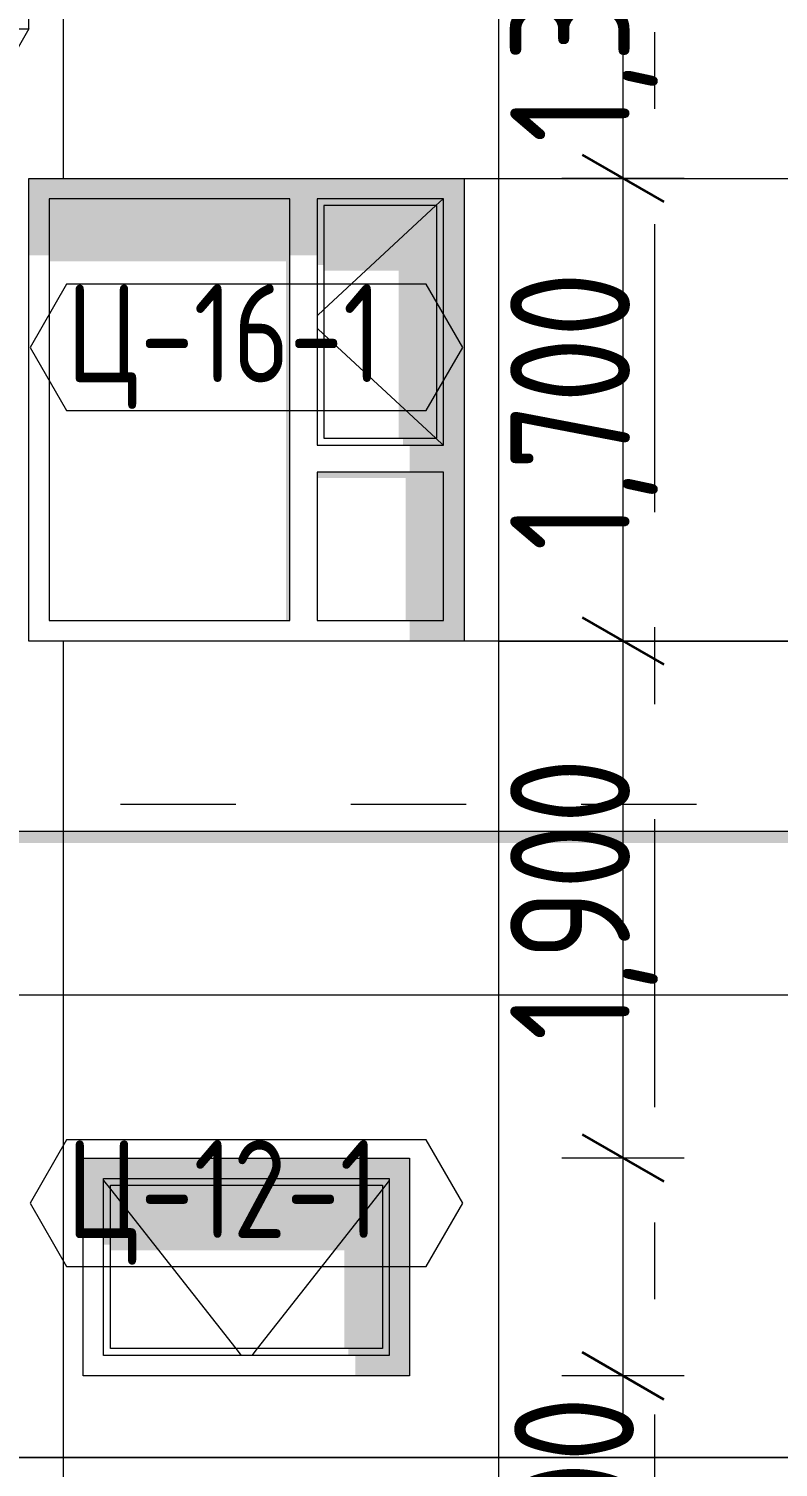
# Model space of a CAD drawing. Header units: millimetres. Extents: x 18162 to 7085488, y 72188 to 247925.
# Drawn here: x 5821209 to 5823964, y 103948 to 109234 of the extents above; entities that cross this region are included whole.
import ezdxf
from ezdxf.enums import TextEntityAlignment as Align

# ---------------------------------------------------------------- set-up
doc = ezdxf.new("R2010")
doc.units = ezdxf.units.MM
doc.header["$MEASUREMENT"] = 0
doc.linetypes.add('Dashed', pattern=[423.333333, 211.666667, -211.666667])
doc.linetypes.add('Double Dashed', pattern=[1093.611073, 529.166651, -211.666656, 141.111112, -211.666656])
for name, color, linetype in [('Archicad Windows', 7, 'Continuous'), ('Structural - Bearing', 7, 'Continuous'), ('Structural - Grid', 7, 'Continuous')]:
    doc.layers.add(name, color=color, linetype=linetype)
doc.styles.add('GENERATED_STYLE_3', font='', dxfattribs={"width": 0.8})
doc.styles.get('GENERATED_STYLE_3').set_extended_font_data('ISOCPEUR MON')
doc.dimstyles.new('GENERATED_STYLE__17', dxfattribs={"dimtxt": 440.00001, "dimasz": 228, "dimexe": 0.18, "dimexo": 29278.935859, "dimgap": 0, "dimtad": 1, "dimdec": 0, "dimzin": 0, "dimdsep": 46, "dimtxsty": 'GENERATED_STYLE_3', "dimblk": 'ARROWHEAD_2', "dimblk1": 'ARROWHEAD_2', "dimblk2": 'ARROWHEAD_2', "dimcen": 0.09, "dimclrd": 13, "dimclre": 13, "dimclrt": 13, "dimadec": 0, "dimazin": 0, "dimtfac": 1, "dimtdec": 4, "dimtmove": 0, "dimatfit": 3, "dimfxl": 1, "dimtolj": 1, "dimtzin": 0, "dimarcsym": 0})
doc.dimstyles.new('GENERATED_STYLE__18', dxfattribs={"dimtxt": 440.00001, "dimasz": 228, "dimexe": 0.18, "dimexo": 30998.935827, "dimgap": 0, "dimtad": 1, "dimdec": 0, "dimzin": 0, "dimdsep": 46, "dimtxsty": 'GENERATED_STYLE_3', "dimblk": 'ARROWHEAD_2', "dimblk1": 'ARROWHEAD_2', "dimblk2": 'ARROWHEAD_2', "dimcen": 0.09, "dimclrd": 13, "dimclre": 13, "dimclrt": 13, "dimadec": 0, "dimazin": 0, "dimtfac": 1, "dimtdec": 4, "dimtmove": 0, "dimatfit": 3, "dimfxl": 1, "dimtolj": 1, "dimtzin": 0, "dimarcsym": 0})
doc.dimstyles.new('GENERATED_STYLE__19', dxfattribs={"dimtxt": 440.00001, "dimasz": 228, "dimexe": 0.18, "dimexo": 31028.935828, "dimgap": 0, "dimtad": 1, "dimdec": 0, "dimzin": 0, "dimdsep": 46, "dimtxsty": 'GENERATED_STYLE_3', "dimblk": 'ARROWHEAD_2', "dimblk1": 'ARROWHEAD_2', "dimblk2": 'ARROWHEAD_2', "dimcen": 0.09, "dimclrd": 13, "dimclre": 13, "dimclrt": 13, "dimadec": 0, "dimazin": 0, "dimtfac": 1, "dimtdec": 4, "dimtmove": 0, "dimatfit": 3, "dimfxl": 1, "dimtolj": 1, "dimtzin": 0, "dimarcsym": 0})
doc.dimstyles.new('GENERATED_STYLE__20', dxfattribs={"dimtxt": 440.00001, "dimasz": 228, "dimexe": 0.18, "dimexo": 31229.618294, "dimgap": 0, "dimtad": 1, "dimdec": 0, "dimzin": 0, "dimdsep": 46, "dimtxsty": 'GENERATED_STYLE_3', "dimblk": 'ARROWHEAD_2', "dimblk1": 'ARROWHEAD_2', "dimblk2": 'ARROWHEAD_2', "dimcen": 0.09, "dimclrd": 13, "dimclre": 13, "dimclrt": 13, "dimadec": 0, "dimazin": 0, "dimtfac": 1, "dimtdec": 4, "dimtmove": 0, "dimatfit": 3, "dimfxl": 1, "dimtolj": 1, "dimtzin": 0, "dimarcsym": 0})
doc.dimstyles.new('GENERATED_STYLE__31', dxfattribs={"dimtxt": 440.00001, "dimasz": 228, "dimexe": 0.18, "dimexo": 1815.703396, "dimgap": 0, "dimtad": 1, "dimdec": 0, "dimzin": 0, "dimdsep": 46, "dimtxsty": 'GENERATED_STYLE_3', "dimblk": 'ARROWHEAD_2', "dimblk1": 'ARROWHEAD_2', "dimblk2": 'ARROWHEAD_2', "dimcen": 0.09, "dimclrd": 13, "dimclre": 13, "dimclrt": 13, "dimadec": 0, "dimazin": 0, "dimtfac": 1, "dimtdec": 4, "dimtmove": 0, "dimatfit": 3, "dimfxl": 1, "dimtolj": 1, "dimtzin": 0, "dimarcsym": 0})

# ---------------------------------------------------------------- blocks, each defined once
blk = doc.blocks.new('*X2293', base_point=(5785635.3, 106384.1))
at = {"layer": 'Structural - Bearing', "color": 8, "linetype": 'Continuous', "lineweight": 13}
for p, q in [((5821335.3, 106284.1), (5821335.3, 103984.1)), ((5822935.3, 106284.1), (5822935.3, 103984.1)), ((5820835.3, 105684.1), (5821335.3, 105684.1)), ((5821335.3, 105684.1), (5822435.3, 105684.1)), ((5822435.3, 105684.1), (5822935.3, 105684.1)), ((5822935.3, 105684.1), (5824035.3, 105684.1)), ((5821335.3, 103984.1), (5820835.3, 103984.1)), ((5820835.3, 103984.1), (5821335.3, 103984.1)), ((5821335.3, 103984.1), (5822435.3, 103984.1)), ((5821335.3, 103984.1), (5821335.3, 103384.1)), ((5822435.3, 103984.1), (5821335.3, 103984.1)), ((5822935.3, 103984.1), (5822435.3, 103984.1)), ((5822435.3, 103984.1), (5822935.3, 103984.1)), ((5822935.3, 103984.1), (5824035.3, 103984.1)), ((5822935.3, 103984.1), (5822935.3, 103384.1)), ((5824035.3, 103984.1), (5822935.3, 103984.1))]:
    blk.add_line(p, q, dxfattribs=at)
blk = doc.blocks.new('*X2505', base_point=(5785635.3, 106384.1))
at = {"layer": 'Structural - Bearing', "color": 8, "linetype": 'Continuous', "lineweight": 13}
for p, q in [((5821335.3, 109284.1), (5821335.3, 108684.1)), ((5822935.3, 109284.1), (5822935.3, 106984.1)), ((5822808.8, 108684.1), (5822935.3, 108684.1)), ((5822935.3, 108684.1), (5824035.3, 108684.1)), ((5821335.3, 106984.1), (5821335.3, 106384.1)), ((5822935.3, 106984.1), (5822808.8, 106984.1)), ((5822935.3, 106984.1), (5824035.3, 106984.1)), ((5822935.3, 106984.1), (5822935.3, 106384.1)), ((5824035.3, 106984.1), (5822935.3, 106984.1)), ((5821335.3, 106384.1), (5821335.3, 106284.1)), ((5822935.3, 106384.1), (5822935.3, 106284.1))]:
    blk.add_line(p, q, dxfattribs=at)
blk = doc.blocks.new('*D2589', base_point=(5785635.3, 106384.1))
at = {"color": 13, "linetype": 'Continuous', "lineweight": 13}
for p, q in [((5838478.4, 104284.1), (5838478.4, 105084.1)), ((5838703.4, 104284.1), (5837187.8, 104284.1)), ((5838478.4, 102734.1), (5838478.4, 104284.1)), ((5838703.4, 102734.1), (5837187.8, 102734.1)), ((5838478.4, 102587.4), (5838478.4, 102734.1))]:
    blk.add_line(p, q, dxfattribs=at)
at = {"color": 12, "linetype": 'Continuous', "lineweight": 35}
for p, q in [((5838328.4, 104370.7), (5838628.4, 104197.5)), ((5838328.4, 102820.7), (5838628.4, 102647.5))]:
    blk.add_line(p, q, dxfattribs=at)
at = {"color": 13, "lineweight": 13, "char_height": 440, "attachment_point": 7, "rotation": 90, "style": 'GENERATED_STYLE_3'}
for s, insert in [('\\A1;{\\pql;\\fISOCPEUR MON|b0|i0|c0|p0;\\W0.800000;800}', (5838518.1, 103459.7)), ('\\A1;{\\pql;\\fISOCPEUR MON|b0|i0|c0|p0;\\W0.800000;Хувьсах}', (5838649.8, 100855.8))]:
    blk.add_mtext(s, dxfattribs=dict(at, insert=insert))
blk = doc.blocks.new('ARROWHEAD_2')
at = {"color": 0, "linetype": 'Continuous', "lineweight": 0}
for p, q in [((-0.378, -0.655), (0.378, 0.655)), ((0, 0), (-1, 0))]:
    blk.add_line(p, q, dxfattribs=at)
blk = doc.blocks.new('*D2590', base_point=(5785635.3, 106384.1))
at = {"color": 12, "linetype": 'Continuous', "lineweight": 35}
for p, q in [((5838328.4, 105170.7), (5838628.4, 104997.5)), ((5838328.4, 104370.7), (5838628.4, 104197.5))]:
    blk.add_line(p, q, dxfattribs=at)
at = {"color": 13, "linetype": 'Continuous', "lineweight": 13}
blk.add_line((5838478.4, 104284.1), (5838478.4, 105084.1), dxfattribs=at)
blk = doc.blocks.new('*D2591', base_point=(5785635.3, 106384.1))
at = {"color": 13, "linetype": 'Continuous', "lineweight": 13}
for p, q in [((5838478.4, 105964.1), (5838478.4, 106334.1)), ((5838703.4, 105964.1), (5837187.8, 105964.1)), ((5838478.4, 105084.1), (5838478.4, 105964.1)), ((5838703.4, 105084.1), (5837187.8, 105084.1)), ((5838478.4, 104284.1), (5838478.4, 105084.1))]:
    blk.add_line(p, q, dxfattribs=at)
at = {"color": 12, "linetype": 'Continuous', "lineweight": 35}
for p, q in [((5838328.4, 106050.7), (5838628.4, 105877.5)), ((5838328.4, 105170.7), (5838628.4, 104997.5))]:
    blk.add_line(p, q, dxfattribs=at)
at = {"color": 13, "lineweight": 13, "insert": (5838012.1, 105155.2), "char_height": 440, "attachment_point": 7, "rotation": 90, "style": 'GENERATED_STYLE_3'}
blk.add_mtext('\\A1;{\\pql;\\fISOCPEUR MON|b0|i0|c0|p0;\\W0.800000;880}', dxfattribs=at)
blk = doc.blocks.new('*D2592', base_point=(5785635.3, 106384.1))
at = {"color": 12, "linetype": 'Continuous', "lineweight": 35}
for p, q in [((5838328.4, 106420.7), (5838628.4, 106247.5)), ((5838328.4, 106050.7), (5838628.4, 105877.5))]:
    blk.add_line(p, q, dxfattribs=at)
at = {"color": 13, "linetype": 'Continuous', "lineweight": 13}
for p, q in [((5838703.4, 106334.1), (5837187.8, 106334.1)), ((5838478.4, 105964.1), (5838478.4, 106334.1))]:
    blk.add_line(p, q, dxfattribs=at)
blk = doc.blocks.new('*D2593', base_point=(5785635.3, 106384.1))
at = {"color": 12, "linetype": 'Continuous', "lineweight": 35}
for p, q in [((5838328.4, 109220.7), (5838628.4, 109047.5)), ((5838328.4, 106420.7), (5838628.4, 106247.5))]:
    blk.add_line(p, q, dxfattribs=at)
at = {"color": 13, "linetype": 'Continuous', "lineweight": 13}
for p, q in [((5838703.4, 109134.1), (5837187.8, 109134.1)), ((5838478.4, 106334.1), (5838478.4, 109134.1))]:
    blk.add_line(p, q, dxfattribs=at)
at = {"color": 13, "lineweight": 13, "char_height": 440, "attachment_point": 7, "rotation": 90, "style": 'GENERATED_STYLE_3'}
for s, insert in [('\\A1;{\\pql;\\fISOCPEUR MON|b0|i0|c0|p0;\\W0.800000;2,800}', (5838605.9, 107549.6)), ('\\A1;{\\pql;\\fISOCPEUR MON|b0|i0|c0|p0;\\W0.800000;370}', (5838518.1, 106420.8))]:
    blk.add_mtext(s, dxfattribs=dict(at, insert=insert))
blk = doc.blocks.new('*D2594', base_point=(5785635.3, 106384.1))
at = {"color": 12, "linetype": 'Continuous', "lineweight": 35}
for p, q in [((5838328.4, 109420.7), (5838628.4, 109247.5)), ((5838328.4, 109220.7), (5838628.4, 109047.5))]:
    blk.add_line(p, q, dxfattribs=at)
at = {"color": 13, "linetype": 'Continuous', "lineweight": 13}
blk.add_line((5838478.4, 109134.1), (5838478.4, 109334.1), dxfattribs=at)
blk = doc.blocks.new('*D2595', base_point=(5785635.3, 106384.1))
at = {"color": 12, "linetype": 'Continuous', "lineweight": 35}
for p, q in [((5838328.4, 112220.7), (5838628.4, 112047.5)), ((5838328.4, 109420.7), (5838628.4, 109247.5))]:
    blk.add_line(p, q, dxfattribs=at)
at = {"color": 13, "linetype": 'Continuous', "lineweight": 13}
for p, q in [((5838703.4, 112134.1), (5837187.8, 112134.1)), ((5838478.4, 109334.1), (5838478.4, 112134.1)), ((5838703.4, 109334.1), (5837187.8, 109334.1)), ((5838478.4, 109134.1), (5838478.4, 109334.1))]:
    blk.add_line(p, q, dxfattribs=at)
at = {"color": 13, "lineweight": 13, "char_height": 440, "attachment_point": 7, "rotation": 90, "style": 'GENERATED_STYLE_3'}
for s, insert in [('\\A1;{\\pql;\\fISOCPEUR MON|b0|i0|c0|p0;\\W0.800000;2,800}', (5838605.9, 110549.6)), ('\\A1;{\\pql;\\fISOCPEUR MON|b0|i0|c0|p0;\\W0.800000;200}', (5838518.1, 109420.8))]:
    blk.add_mtext(s, dxfattribs=dict(at, insert=insert))
blk = doc.blocks.new('*D2647', base_point=(5785635.3, 106384.1))
at = {"color": 12, "linetype": 'Continuous', "lineweight": 35}
for p, q in [((5823243.5, 105170.7), (5823543.5, 104997.5)), ((5823243.5, 104370.7), (5823543.5, 104197.5))]:
    blk.add_line(p, q, dxfattribs=at)
at = {"color": 13, "linetype": 'Continuous', "lineweight": 13}
for p, q in [((5823393.5, 104284.1), (5823393.5, 105084.1)), ((5823618.5, 104284.1), (5823168.5, 104284.1)), ((5823393.5, 104137.4), (5823393.5, 104284.1))]:
    blk.add_line(p, q, dxfattribs=at)
at = {"color": 13, "lineweight": 13, "insert": (5823433.3, 103459.7), "char_height": 440, "attachment_point": 7, "rotation": 90, "style": 'GENERATED_STYLE_3'}
blk.add_mtext('\\A1;{\\pql;\\fISOCPEUR MON|b0|i0|c0|p0;\\W0.800000;800}', dxfattribs=at)
blk = doc.blocks.new('*D2648', base_point=(5785635.3, 106384.1))
at = {"color": 12, "linetype": 'Continuous', "lineweight": 35}
for p, q in [((5823243.5, 107070.7), (5823543.5, 106897.5)), ((5823243.5, 105170.7), (5823543.5, 104997.5))]:
    blk.add_line(p, q, dxfattribs=at)
at = {"color": 13, "linetype": 'Continuous', "lineweight": 13}
for p, q in [((5823393.5, 105084.1), (5823393.5, 106984.1)), ((5823618.5, 105084.1), (5823168.5, 105084.1)), ((5823393.5, 104284.1), (5823393.5, 105084.1))]:
    blk.add_line(p, q, dxfattribs=at)
at = {"color": 13, "lineweight": 13, "insert": (5823521.1, 105515.9), "char_height": 440, "attachment_point": 7, "rotation": 90, "style": 'GENERATED_STYLE_3'}
blk.add_mtext('\\A1;{\\pql;\\fISOCPEUR MON|b0|i0|c0|p0;\\W0.800000;1,900}', dxfattribs=at)
blk = doc.blocks.new('*D2649', base_point=(5785635.3, 106384.1))
at = {"color": 13, "linetype": 'Continuous', "lineweight": 13}
for p, q in [((5823393.5, 108684.1), (5823393.5, 109984.1)), ((5823618.5, 108684.1), (5823168.5, 108684.1)), ((5823393.5, 106984.1), (5823393.5, 108684.1)), ((5823618.5, 106984.1), (5823168.5, 106984.1)), ((5823393.5, 105084.1), (5823393.5, 106984.1))]:
    blk.add_line(p, q, dxfattribs=at)
at = {"color": 12, "linetype": 'Continuous', "lineweight": 35}
for p, q in [((5823243.5, 108770.7), (5823543.5, 108597.5)), ((5823243.5, 107070.7), (5823543.5, 106897.5))]:
    blk.add_line(p, q, dxfattribs=at)
at = {"color": 13, "lineweight": 13, "insert": (5823521.1, 107315.9), "char_height": 440, "attachment_point": 7, "rotation": 90, "style": 'GENERATED_STYLE_3'}
blk.add_mtext('\\A1;{\\pql;\\fISOCPEUR MON|b0|i0|c0|p0;\\W0.800000;1,700}', dxfattribs=at)
blk = doc.blocks.new('*D2650', base_point=(5785635.3, 106384.1))
at = {"color": 12, "linetype": 'Continuous', "lineweight": 35}
for p, q in [((5823243.5, 110070.7), (5823543.5, 109897.5)), ((5823243.5, 108770.7), (5823543.5, 108597.5))]:
    blk.add_line(p, q, dxfattribs=at)
at = {"color": 13, "linetype": 'Continuous', "lineweight": 13}
blk.add_line((5823393.5, 108684.1), (5823393.5, 109984.1), dxfattribs=at)
at = {"color": 13, "lineweight": 13, "insert": (5823521.1, 108815.9), "char_height": 440, "attachment_point": 7, "rotation": 90, "style": 'GENERATED_STYLE_3'}
blk.add_mtext('\\A1;{\\pql;\\fISOCPEUR MON|b0|i0|c0|p0;\\W0.800000;1,300}', dxfattribs=at)
blk = doc.blocks.new('*D2651', base_point=(5785635.3, 106384.1))
at = {"color": 13, "linetype": 'Continuous', "lineweight": 13}
for p, q in [((5823393.5, 111684.1), (5823393.5, 112984.1)), ((5823618.5, 111684.1), (5823168.5, 111684.1)), ((5823393.5, 109984.1), (5823393.5, 111684.1)), ((5823618.5, 109984.1), (5823168.5, 109984.1)), ((5823393.5, 108684.1), (5823393.5, 109984.1))]:
    blk.add_line(p, q, dxfattribs=at)
at = {"color": 12, "linetype": 'Continuous', "lineweight": 35}
for p, q in [((5823243.5, 111770.7), (5823543.5, 111597.5)), ((5823243.5, 110070.7), (5823543.5, 109897.5))]:
    blk.add_line(p, q, dxfattribs=at)
at = {"color": 13, "lineweight": 13, "insert": (5823521.1, 110315.9), "char_height": 440, "attachment_point": 7, "rotation": 90, "style": 'GENERATED_STYLE_3'}
blk.add_mtext('\\A1;{\\pql;\\fISOCPEUR MON|b0|i0|c0|p0;\\W0.800000;1,700}', dxfattribs=at)
blk = doc.blocks.new('Label_201_3', base_point=(5822008.8, 104684.1))
at = {"color": 13, "linetype": 'Continuous', "lineweight": 13, "flags": 128}
blk.add_lwpolyline([(5821213.7, 104918.3), (5821347.8, 104686.1), (5822669.9, 104686.1), (5822804, 104918.3), (5822669.9, 105150.6), (5821347.8, 105150.6)], close=True, dxfattribs=at)
at = {"color": 13, "lineweight": 13, "insert": (5821347.8, 105149.9), "char_height": 360, "attachment_point": 1, "style": 'GENERATED_STYLE_3'}
blk.add_mtext('\\A1;{\\pql;\\pt0,253000;\\fISOCPEUR MON|b0|i0|c0|p0;\\W0.800000;Ц-12-1\\fISOCPEUR MON|b0|i0|c0|p0;\\W0.800000;\\A1{\\H.66x;\\S^  ;}\\fISOCPEUR MON|b0|i0|c0|p0;\\W0.800000;\\fISOCPEUR MON|b0|i0|c0|p0;\\W0.800000;\\A1{\\H.66x;\\S^  ;}\\fISOCPEUR MON|b0|i0|c0|p0;\\W0.800000; \\fISOCPEUR MON|b0|i0|c0|p0;\\W0.800000;\\fISOCPEUR MON|b0|i0|c0|p0;\\W0.800000;\\fISOCPEUR MON|b0|i0|c0|p0;\\W0.800000;\\fISOCPEUR MON|b0|i0|c0|p0;\\W0.800000;\\fISOCPEUR MON|b0|i0|c0|p0;\\W0.800000;\\fISOCPEUR MON|b0|i0|c0|p0;\\W0.800000;\\fISOCPEUR MON|b0|i0|c0|p0;\\W0.800000;\\fISOCPEUR MON|b0|i0|c0|p0;\\W0.800000;\\fISOCPEUR MON|b0|i0|c0|p0;\\W0.800000;\\fISOCPEUR MON|b0|i0|c0|p0;\\W0.800000;\\fISOCPEUR MON|b0|i0|c0|p0;\\W0.800000;\\fISOCPEUR MON|b0|i0|c0|p0;\\W0.800000;\\fISOCPEUR MON|b0|i0|c0|p0;\\W0.800000;\\fISOCPEUR MON|b0|i0|c0|p0;\\W0.800000;\\fISOCPEUR MON|b0|i0|c0|p0;\\W0.800000;\\fISOCPEUR MON|b0|i0|c0|p0;\\W0.800000;\\fISOCPEUR MON|b0|i0|c0|p0;\\W0.800000;\\fISOCPEUR MON|b0|i0|c0|p0;\\W0.800000;\\fISOCPEUR MON|b0|i0|c0|p0;\\W0.800000;\\fISOCPEUR MON|b0|i0|c0|p0;\\W0.800000;\\fISOCPEUR MON|b0|i0|c0|p0;\\W0.800000;\\fISOCPEUR MON|b0|i0|c0|p0;\\W0.800000;\\fISOCPEUR MON|b0|i0|c0|p0;\\W0.800000;\\fISOCPEUR MON|b0|i0|c0|p0;\\W0.800000;\\fISOCPEUR MON|b0|i0|c0|p0;\\W0.800000;\\fISOCPEUR MON|b0|i0|c0|p0;\\W0.800000;\\fISOCPEUR MON|b0|i0|c0|p0;\\W0.800000;\\fISOCPEUR MON|b0|i0|c0|p0;\\W0.800000;\\fISOCPEUR MON|b0|i0|c0|p0;\\W0.800000;\\fISOCPEUR MON|b0|i0|c0|p0;\\W0.800000;\\fISOCPEUR MON|b0|i0|c0|p0;\\W0.800000;\\fISOCPEUR MON|b0|i0|c0|p0;\\W0.800000;\\fISOCPEUR MON|b0|i0|c0|p0;\\W0.800000;\\fISOCPEUR MON|b0|i0|c0|p0;\\W0.800000;\\fISOCPEUR MON|b0|i0|c0|p0;\\W0.800000;\\fISOCPEUR MON|b0|i0|c0|p0;\\W0.800000;\\fISOCPEUR MON|b0|i0|c0|p0;\\W0.800000;\\fISOCPEUR MON|b0|i0|c0|p0;\\W0.800000;\\fISOCPEUR MON|b0|i0|c0|p0;\\W0.800000;\\fISOCPEUR MON|b0|i0|c0|p0;\\W0.800000;\\fISOCPEUR MON|b0|i0|c0|p0;\\W0.800000;\\fISOCPEUR MON|b0|i0|c0|p0;\\W0.800000;\\fISOCPEUR MON|b0|i0|c0|p0;\\W0.800000;}', dxfattribs=at)
blk = doc.blocks.new('Label_204_3', base_point=(5822008.8, 107829.1))
at = {"color": 13, "linetype": 'Continuous', "lineweight": 13, "flags": 128}
blk.add_lwpolyline([(5821213.7, 108063.3), (5821347.8, 107831.1), (5822669.9, 107831.1), (5822804, 108063.3), (5822669.9, 108295.6), (5821347.8, 108295.6)], close=True, dxfattribs=at)
at = {"color": 13, "lineweight": 13, "insert": (5821347.8, 108294.9), "char_height": 360, "attachment_point": 1, "style": 'GENERATED_STYLE_3'}
blk.add_mtext('\\A1;{\\pql;\\pt0,253000;\\fISOCPEUR MON|b0|i0|c0|p0;\\W0.800000;Ц-16-1\\fISOCPEUR MON|b0|i0|c0|p0;\\W0.800000;\\A1{\\H.66x;\\S^  ;}\\fISOCPEUR MON|b0|i0|c0|p0;\\W0.800000;\\fISOCPEUR MON|b0|i0|c0|p0;\\W0.800000;\\A1{\\H.66x;\\S^  ;}\\fISOCPEUR MON|b0|i0|c0|p0;\\W0.800000; \\fISOCPEUR MON|b0|i0|c0|p0;\\W0.800000;\\fISOCPEUR MON|b0|i0|c0|p0;\\W0.800000;\\fISOCPEUR MON|b0|i0|c0|p0;\\W0.800000;\\fISOCPEUR MON|b0|i0|c0|p0;\\W0.800000;\\fISOCPEUR MON|b0|i0|c0|p0;\\W0.800000;\\fISOCPEUR MON|b0|i0|c0|p0;\\W0.800000;\\fISOCPEUR MON|b0|i0|c0|p0;\\W0.800000;\\fISOCPEUR MON|b0|i0|c0|p0;\\W0.800000;\\fISOCPEUR MON|b0|i0|c0|p0;\\W0.800000;\\fISOCPEUR MON|b0|i0|c0|p0;\\W0.800000;\\fISOCPEUR MON|b0|i0|c0|p0;\\W0.800000;\\fISOCPEUR MON|b0|i0|c0|p0;\\W0.800000;\\fISOCPEUR MON|b0|i0|c0|p0;\\W0.800000;\\fISOCPEUR MON|b0|i0|c0|p0;\\W0.800000;\\fISOCPEUR MON|b0|i0|c0|p0;\\W0.800000;\\fISOCPEUR MON|b0|i0|c0|p0;\\W0.800000;\\fISOCPEUR MON|b0|i0|c0|p0;\\W0.800000;\\fISOCPEUR MON|b0|i0|c0|p0;\\W0.800000;\\fISOCPEUR MON|b0|i0|c0|p0;\\W0.800000;\\fISOCPEUR MON|b0|i0|c0|p0;\\W0.800000;\\fISOCPEUR MON|b0|i0|c0|p0;\\W0.800000;\\fISOCPEUR MON|b0|i0|c0|p0;\\W0.800000;\\fISOCPEUR MON|b0|i0|c0|p0;\\W0.800000;\\fISOCPEUR MON|b0|i0|c0|p0;\\W0.800000;\\fISOCPEUR MON|b0|i0|c0|p0;\\W0.800000;\\fISOCPEUR MON|b0|i0|c0|p0;\\W0.800000;\\fISOCPEUR MON|b0|i0|c0|p0;\\W0.800000;\\fISOCPEUR MON|b0|i0|c0|p0;\\W0.800000;\\fISOCPEUR MON|b0|i0|c0|p0;\\W0.800000;\\fISOCPEUR MON|b0|i0|c0|p0;\\W0.800000;\\fISOCPEUR MON|b0|i0|c0|p0;\\W0.800000;\\fISOCPEUR MON|b0|i0|c0|p0;\\W0.800000;\\fISOCPEUR MON|b0|i0|c0|p0;\\W0.800000;\\fISOCPEUR MON|b0|i0|c0|p0;\\W0.800000;\\fISOCPEUR MON|b0|i0|c0|p0;\\W0.800000;\\fISOCPEUR MON|b0|i0|c0|p0;\\W0.800000;\\fISOCPEUR MON|b0|i0|c0|p0;\\W0.800000;\\fISOCPEUR MON|b0|i0|c0|p0;\\W0.800000;\\fISOCPEUR MON|b0|i0|c0|p0;\\W0.800000;\\fISOCPEUR MON|b0|i0|c0|p0;\\W0.800000;\\fISOCPEUR MON|b0|i0|c0|p0;\\W0.800000;\\fISOCPEUR MON|b0|i0|c0|p0;\\W0.800000;\\fISOCPEUR MON|b0|i0|c0|p0;\\W0.800000;}', dxfattribs=at)
blk = doc.blocks.new('Standard grid marker[377]_3', base_point=(5823508.8, 166384.1))
at = {"layer": 'Structural - Grid', "color": 13, "linetype": 'Double Dashed', "lineweight": 13, "ltscale": 2}
blk.add_line((5823508.8, 165384.1), (5823508.8, 100884.1), dxfattribs=at)
at = {"layer": 'Structural - Grid', "color": 13, "lineweight": 13, "style": 'GENERATED_STYLE_3'}
blk.add_attdef('AC_MarkerText_1', text='', height=500, rotation=360, dxfattribs=at).set_placement((5823508.8, 99534.1), align=Align.TOP_CENTER)

msp = doc.modelspace()

# ---------------------------------------------------------------- hatches: boundary and pattern name
at = {"layer": 'Archicad Windows', "linetype": 'Continuous', "lineweight": 0}
for points in [[(5821208.8, 108684.1), (5821208.8, 108609.1), (5821283.8, 108609.1), (5822168.8, 108609.1), (5822268.8, 108609.1), (5822733.8, 108609.1), (5822808.8, 108609.1), (5822808.8, 108684.1)], [(5821283.8, 108609.1), (5821208.8, 108609.1), (5821208.8, 108401.2), (5821283.8, 108401.2)], [(5821283.8, 108380), (5822153.8, 108380), (5822153.8, 107059.1), (5822168.8, 107059.1), (5822168.8, 108609.1), (5821283.8, 108609.1)], [(5822168.8, 108401.2), (5822268.8, 108401.2), (5822268.8, 108609.1), (5822168.8, 108609.1)], [(5822733.8, 108609.1), (5822268.8, 108609.1), (5822268.8, 108584.1), (5822293.8, 108584.1), (5822708.8, 108584.1), (5822733.8, 108584.1)], [(5822268.8, 108584.1), (5822268.8, 108365.9), (5822293.8, 108365.9), (5822293.8, 108584.1)], [(5822293.8, 108344.7), (5822568.8, 108344.7), (5822568.8, 107729.1), (5822708.8, 107729.1), (5822708.8, 108584.1), (5822293.8, 108584.1)], [(5822708.8, 107729.1), (5822733.8, 107729.1), (5822733.8, 108584.1), (5822708.8, 108584.1)], [(5822733.8, 107704.1), (5822733.8, 107604.1), (5822733.8, 107059.1), (5822808.8, 107059.1), (5822808.8, 108609.1), (5822733.8, 108609.1)], [(5822733.8, 107729.1), (5822583.8, 107729.1), (5822583.8, 107704.1), (5822733.8, 107704.1)], [(5822733.8, 107704.1), (5822608.8, 107704.1), (5822608.8, 107604.1), (5822733.8, 107604.1)], [(5822733.8, 107604.1), (5822268.8, 107604.1), (5822268.8, 107582.9), (5822593.8, 107582.9), (5822593.8, 107059.1), (5822733.8, 107059.1)], [(5822608.8, 107059.1), (5822608.8, 106984.1), (5822808.8, 106984.1), (5822808.8, 107059.1)], [(5821408.8, 105009.1), (5821483.8, 105009.1), (5822533.8, 105009.1), (5822608.8, 105009.1), (5822608.8, 105084.1), (5821408.8, 105084.1)], [(5821408.8, 105009.1), (5821408.8, 104801.2), (5821483.8, 104801.2), (5821483.8, 105009.1)], [(5821483.8, 105009.1), (5821483.8, 104984.1), (5821508.8, 104984.1), (5822508.8, 104984.1), (5822533.8, 104984.1), (5822533.8, 105009.1)], [(5821483.8, 104984.1), (5821483.8, 104765.9), (5821508.8, 104765.9), (5821508.8, 104984.1)], [(5821508.8, 104984.1), (5821508.8, 104744.7), (5822368.8, 104744.7), (5822368.8, 104384.1), (5822508.8, 104384.1), (5822508.8, 104984.1)], [(5822533.8, 104984.1), (5822508.8, 104984.1), (5822508.8, 104384.1), (5822533.8, 104384.1)], [(5822533.8, 105009.1), (5822533.8, 104359.1), (5822608.8, 104359.1), (5822608.8, 105009.1)], [(5822533.8, 104384.1), (5822383.8, 104384.1), (5822383.8, 104359.1), (5822533.8, 104359.1)], [(5822608.8, 104359.1), (5822408.8, 104359.1), (5822408.8, 104284.1), (5822608.8, 104284.1)]]:
    msp.add_hatch(color=49, dxfattribs=at).paths.add_polyline_path(points)
at = {"layer": 'Structural - Bearing', "linetype": 'Continuous', "lineweight": 0}
h = msp.add_hatch(color=49, dxfattribs=at)
h.paths.add_polyline_path([(5821008.8, 106241.6), (5825533.8, 106241.6), (5825533.8, 105673.2), (5825546.4, 105660.6), (5825546.4, 105630.9), (5825533.8, 105613.2), (5825533.8, 105084.1), (5825708.8, 105084.1), (5825708.8, 104284.1), (5825428.8, 104284.1), (5825428.8, 104012.4), (5828728.8, 104012.4), (5830108.8, 105964.1), (5826808.8, 105964.1), (5826808.8, 106284.1), (5821008.8, 106284.1)])
h.paths.add_polyline_path([(5827608.8, 104284.1), (5827608.8, 105084.1), (5828808.8, 105084.1), (5828808.8, 104284.1)], flags=0)

# ---------------------------------------------------------------- linework, layer by layer
at = {"color": 8, "linetype": 'Dashed', "lineweight": 13, "ltscale": 2}
msp.add_line((5800379.4, 106384.1), (5841359.8, 106384.1), dxfattribs=at)
at = {"layer": 'Archicad Windows', "color": 7, "linetype": 'Continuous', "lineweight": 13}
for p, q in [((5821208.8, 106984.1), (5821208.8, 108684.1)), ((5821208.8, 108684.1), (5822808.8, 108684.1)), ((5822808.8, 108684.1), (5822808.8, 106984.1)), ((5822808.8, 106984.1), (5821208.8, 106984.1)), ((5821408.8, 105084.1), (5822608.8, 105084.1)), ((5821408.8, 104284.1), (5821408.8, 105084.1)), ((5822608.8, 105084.1), (5822608.8, 104284.1)), ((5822608.8, 104284.1), (5821408.8, 104284.1))]:
    msp.add_line(p, q, dxfattribs=at)
at = {"layer": 'Archicad Windows', "color": 7, "linetype": 'Continuous', "lineweight": 9}
for p, q in [((5821283.8, 108609.1), (5821283.8, 107059.1)), ((5822168.8, 108609.1), (5821283.8, 108609.1)), ((5822168.8, 107059.1), (5822168.8, 108609.1)), ((5822268.8, 108609.1), (5822268.8, 107704.1)), ((5822733.8, 108609.1), (5822268.8, 108609.1)), ((5822293.8, 108584.1), (5822293.8, 107729.1)), ((5822708.8, 108584.1), (5822293.8, 108584.1)), ((5822704.9, 108584.1), (5822293.8, 108202.9)), ((5822731.9, 108609.1), (5822704.9, 108584.1)), ((5822708.8, 107729.1), (5822708.8, 108584.1)), ((5822733.8, 107704.1), (5822733.8, 108609.1)), ((5822293.8, 108202.9), (5822268.8, 108179.7)), ((5822293.8, 108110.2), (5822268.8, 108133.4)), ((5822704.9, 107729.1), (5822293.8, 108110.2)), ((5822268.8, 107704.1), (5822733.8, 107704.1)), ((5822293.8, 107729.1), (5822708.8, 107729.1)), ((5822731.9, 107704.1), (5822704.9, 107729.1)), ((5822268.8, 107604.1), (5822268.8, 107059.1)), ((5822733.8, 107604.1), (5822268.8, 107604.1)), ((5822733.8, 107059.1), (5822733.8, 107604.1)), ((5821283.8, 107059.1), (5822168.8, 107059.1)), ((5822268.8, 107059.1), (5822733.8, 107059.1)), ((5821483.8, 104359.1), (5821483.8, 105009.1)), ((5821483.8, 105009.1), (5822533.8, 105009.1)), ((5821483.8, 105002.2), (5821508.8, 104970.4)), ((5821508.8, 104384.1), (5821508.8, 104984.1)), ((5821508.8, 104984.1), (5822508.8, 104984.1)), ((5822533.8, 105002.2), (5822508.8, 104970.4)), ((5822508.8, 104984.1), (5822508.8, 104384.1)), ((5822533.8, 105009.1), (5822533.8, 104359.1)), ((5821508.8, 104970.4), (5821969.5, 104384.1)), ((5822508.8, 104970.4), (5822048.1, 104384.1)), ((5822533.8, 104359.1), (5821483.8, 104359.1)), ((5822508.8, 104384.1), (5821508.8, 104384.1)), ((5821969.5, 104384.1), (5821989.2, 104359.1)), ((5822048.1, 104384.1), (5822028.5, 104359.1))]:
    msp.add_line(p, q, dxfattribs=at)
at = {"layer": 'Structural - Bearing', "color": 7, "linetype": 'Continuous', "lineweight": 13}
for p, q in [((5821208.8, 109234.1), (5821208.8, 109334.1)), ((5816408.8, 109234.1), (5821208.8, 109234.1)), ((5821208.8, 109234.1), (5821093.4, 109034.1)), ((5826808.8, 106284.1), (5821008.8, 106284.1))]:
    msp.add_line(p, q, dxfattribs=at)

# ---------------------------------------------------------------- block references
at = {"color": 12, "linetype": 'Continuous', "lineweight": 13}
for name, p in [('Label_204_3', (5822008.8, 107829.1)), ('Label_201_3', (5822008.8, 104684.1))]:
    msp.add_blockref(name, p, dxfattribs=at)
at = {"layer": 'Structural - Bearing', "lineweight": 0}
for name in ['*X2505', '*X2293']:
    msp.add_blockref(name, (5785635.3, 106384.1), dxfattribs=at)
at = {"layer": 'Structural - Grid', "color": 13, "linetype": 'Continuous', "lineweight": 13}
msp.add_blockref('Standard grid marker[377]_3', (5823508.8, 166384.1), dxfattribs=at)

# ---------------------------------------------------------------- dimensions: what is measured, and where the dimension line sits
at = {"color": 13, "linetype": 'Continuous', "lineweight": 13}
for base, p1, p2, dimstyle, picture, middle in [((5823393.5, 111684.1), (5822808.8, 109984.1), (5822808.8, 111684.1), 'GENERATED_STYLE__31', '*D2651', (5823085.5, 111053)), ((5838478.4, 112134.1), (5805483.8, 109334.1), (5805383.5, 112134.1), 'GENERATED_STYLE__20', '*D2595', (5838170.4, 111286.7)), ((5823393.5, 109984.1), (5822808.8, 108684.1), (5822808.8, 109984.1), 'GENERATED_STYLE__31', '*D2650', (5823085.5, 109553)), ((5823393.5, 108684.1), (5822808.8, 106984.1), (5822808.8, 108684.1), 'GENERATED_STYLE__31', '*D2649', (5823085.5, 108053)), ((5838478.4, 109334.1), (5805483.8, 109134.1), (5805483.8, 109334.1), 'GENERATED_STYLE__19', '*D2594', (5838170.4, 109923)), ((5838478.4, 109134.1), (5805483.8, 106334.1), (5805483.8, 109134.1), 'GENERATED_STYLE__19', '*D2593', (5838170.4, 108286.7)), ((5823393.5, 106984.1), (5822608.8, 105084.1), (5822808.8, 106984.1), 'GENERATED_STYLE__31', '*D2648', (5823085.5, 106253)), ((5838478.4, 106334.1), (5805498.8, 105964.1), (5805483.8, 106334.1), 'GENERATED_STYLE__19', '*D2592', (5838170.4, 106923)), ((5838478.4, 105964.1), (5807908.8, 105084.1), (5805498.8, 105964.1), 'GENERATED_STYLE__18', '*D2591', (5837664.4, 105657.5)), ((5838478.4, 105084.1), (5807908.8, 104284.1), (5807908.8, 105084.1), 'GENERATED_STYLE__17', '*D2590', (5838170.4, 103961.9)), ((5823393.5, 105084.1), (5822608.8, 104284.1), (5822608.8, 105084.1), 'GENERATED_STYLE__31', '*D2647', (5823085.5, 103961.9))]:
    dim = msp.add_linear_dim(base=base, p1=p1, p2=p2, angle=90, dimstyle=dimstyle, dxfattribs=at)
    dim.commit()
    dim.dimension.update_dxf_attribs({"geometry": picture, "text_midpoint": middle, "dimtype": 160, "text_rotation": 90})
dim = msp.add_linear_dim(base=(5838478.4, 104284.1), p1=(5805571, 102734.1), p2=(5807908.8, 104284.1), angle=90, text='Хувьсах', dimstyle='GENERATED_STYLE__17', dxfattribs=at)
dim.commit()
dim.dimension.update_dxf_attribs({"geometry": '*D2589', "text_midpoint": (5838170.4, 101954.4), "dimtype": 160, "text_rotation": 90})

doc.saveas('drawing.dxf')
